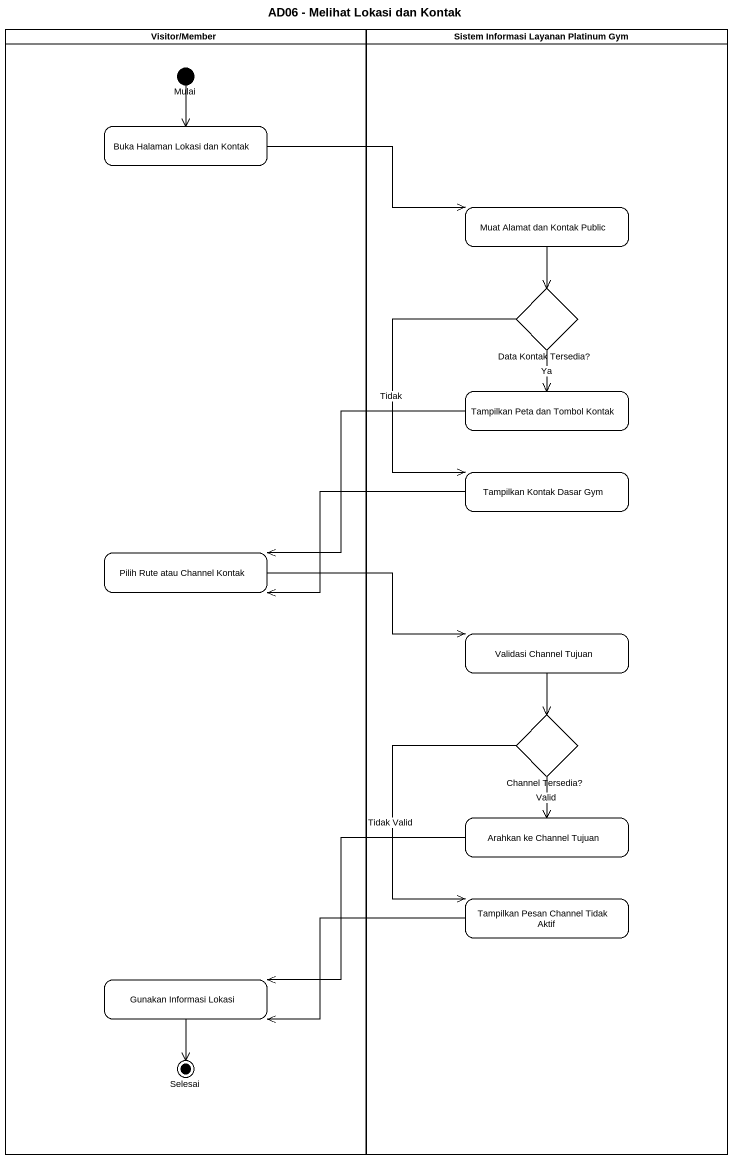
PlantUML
@startuml
title AD06 - Melihat Lokasi dan Kontak
hide empty description
state "Visitor/Member" as Visitor_Member <<partition>> {
  state Mulai <<start>>
  state "Buka Halaman Lokasi dan Kontak" as Buka_Halaman_Lokasi_dan
  state "Pilih Rute atau Channel Kontak" as Pilih_Rute_atau_Channel
  state "Gunakan Informasi Lokasi" as Gunakan_Informasi_Lokasi
  state Selesai <<end>>
}
state "Sistem Informasi Layanan Platinum Gym" as Sistem_Informasi_Layanan <<partition>> {
  state "Muat Alamat dan Kontak Public" as Muat_Alamat_dan_Kontak
  state "Data Kontak Tersedia?" as Data_Kontak_Tersedia <<choice>>
  state "Tampilkan Peta dan Tombol Kontak" as Tampilkan_Peta_dan_Tombol
  state "Tampilkan Kontak Dasar Gym" as Tampilkan_Kontak_Dasar_Gym
  state "Validasi Channel Tujuan" as Validasi_Channel_Tujuan
  state "Channel Tersedia?" as Channel_Tersedia <<choice>>
  state "Arahkan ke Channel Tujuan" as Arahkan_ke_Channel_Tujuan
  state "Tampilkan Pesan Channel Tidak Aktif" as Tampilkan_Pesan_Channel
}
Mulai --> Buka_Halaman_Lokasi_dan
Buka_Halaman_Lokasi_dan -right-> Muat_Alamat_dan_Kontak
Muat_Alamat_dan_Kontak --> Data_Kontak_Tersedia
Data_Kontak_Tersedia --> Tampilkan_Peta_dan_Tombol : Ya
Data_Kontak_Tersedia --> Tampilkan_Kontak_Dasar_Gym : Tidak
Tampilkan_Peta_dan_Tombol -left-> Pilih_Rute_atau_Channel
Tampilkan_Kontak_Dasar_Gym -left-> Pilih_Rute_atau_Channel
Pilih_Rute_atau_Channel -right-> Validasi_Channel_Tujuan
Validasi_Channel_Tujuan --> Channel_Tersedia
Channel_Tersedia --> Arahkan_ke_Channel_Tujuan : Valid
Channel_Tersedia --> Tampilkan_Pesan_Channel : Tidak Valid
Arahkan_ke_Channel_Tujuan -left-> Gunakan_Informasi_Lokasi
Tampilkan_Pesan_Channel -left-> Gunakan_Informasi_Lokasi
Gunakan_Informasi_Lokasi --> Selesai
@enduml
